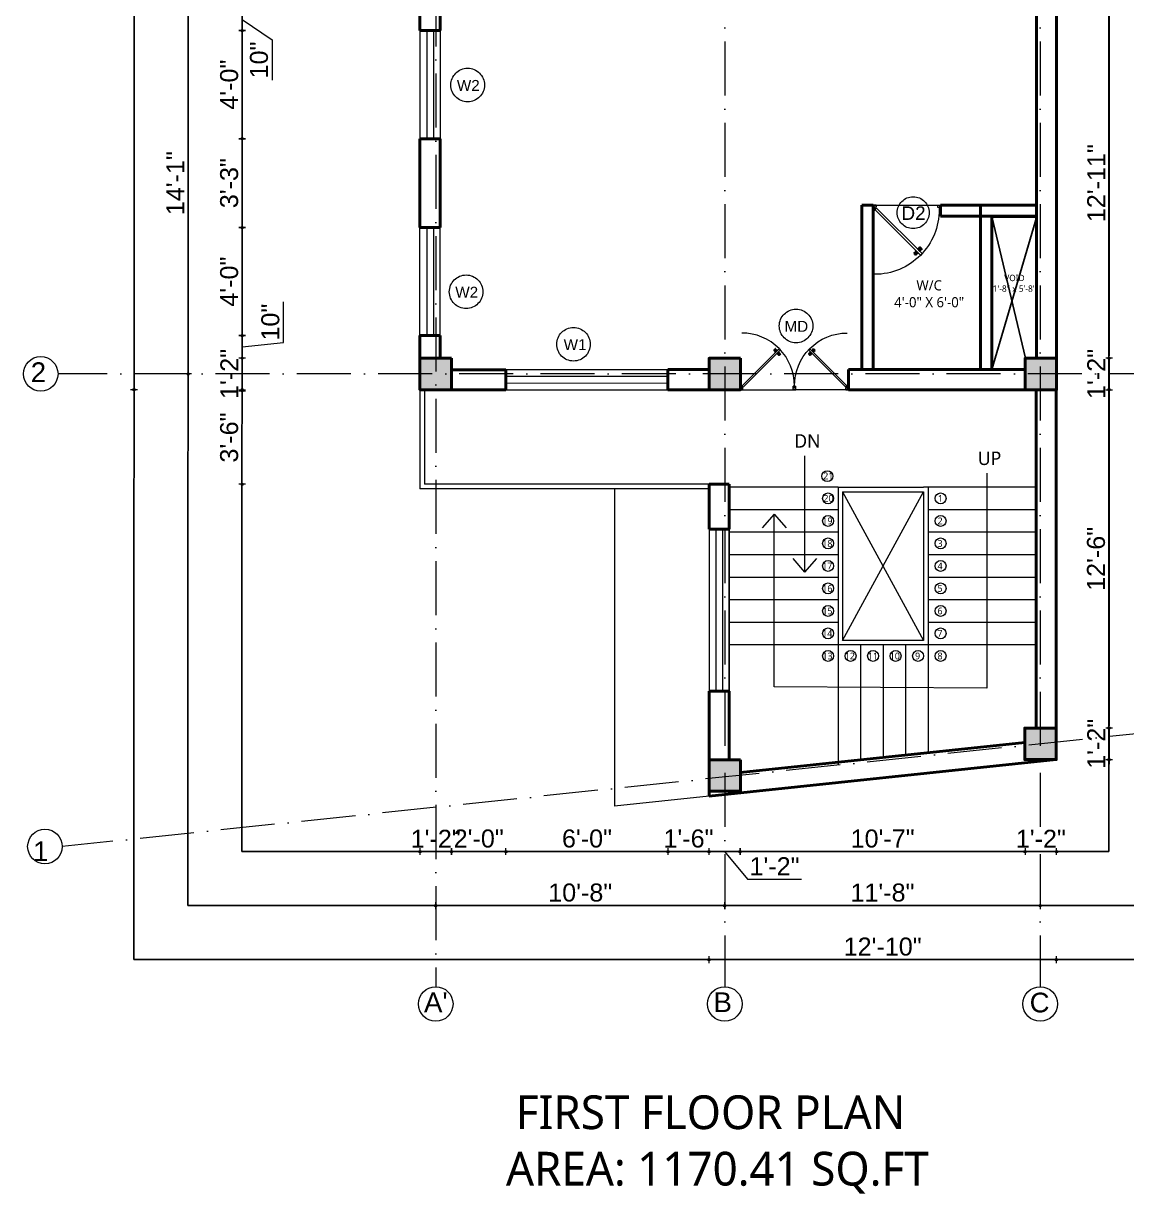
# Model space of a CAD drawing. Header units: inches. Extents: x 2670288 to 2672693, y 789942 to 794071.
# Drawn here: x 2670918 to 2671408, y 790931 to 791451 of the extents above; entities that cross this region are included whole.
import ezdxf

# ---------------------------------------------------------------- set-up
doc = ezdxf.new("R2010")
doc.units = ezdxf.units.IN
doc.header["$MEASUREMENT"] = 0
doc.header["$PDMODE"] = 99
doc.linetypes.add('ACAD_ISO04W100', pattern=[30, 24, -3, 0, -3])
doc.linetypes.add('ACAD_ISO10W100', pattern=[18, 12, -3, 0, -3])
for name, color, linetype, lineweight in [('CENTER  LINE RA', 10, 'ACAD_ISO04W100', 18), ('CONC. OUTLINE RA', 150, 'Continuous', 40), ('DOOR-WIN RA', 3, 'Continuous', 20), ('elev 2', 20, 'Continuous', 25), ('Hatch', 254, 'Continuous', 9), ('PUERTAS', 7, 'Continuous', 13), ('stair EA', 132, 'Continuous', 5), ('Text', 7, 'Continuous', 20), ('TEXT RA', 254, 'Continuous', 20), ('TEXTURE EA', 8, 'ACAD_ISO10W100', 9), ('wall EA', 24, 'Continuous', 40), ('Win EA', 114, 'Continuous', 5)]:
    doc.layers.add(name, color=color, linetype=linetype, lineweight=lineweight)
for name, color, linetype in [('HACTH', 7, 'Continuous'), ('lettring', 7, 'Continuous'), ('text EA', 7, 'Continuous')]:
    doc.layers.add(name, color=color, linetype=linetype)
doc.styles.add('DIM 8', font='arial.ttf', dxfattribs={"height": 8})
doc.styles.add('MtXpl_Trebuchet_MS', font='trebuc.ttf')
doc.styles.add('MtXpl_Trebuchet_MS_1', font='trebucbd.ttf')
doc.styles.get("Standard").update_dxf_attribs({"font": 'arial.ttf'})
doc.dimstyles.new('Copy of DIM 8', dxfattribs={"dimtxt": 8, "dimasz": 1, "dimexe": 6, "dimexo": 18, "dimgap": 1.6875, "dimtad": 1, "dimdec": 0, "dimzin": 3, "dimdsep": 46, "dimlunit": 4, "dimtxsty": 'DIM 8', "dimblk": 'dot 2', "dimcen": 0.09375, "dimse1": 1, "dimse2": 1, "dimclrd": 1, "dimclre": 1, "dimclrt": 256, "dimadec": 0, "dimazin": 0, "dimtfac": 0.75, "dimtdec": 0, "dimtix": 1, "dimtmove": 1, "dimatfit": 3, "dimldrblk": 'DOT', "dimfxl": 1, "dimtolj": 1, "dimtzin": 0, "dimlwd": 9, "dimlwe": 9, "dimarcsym": 0})

# ---------------------------------------------------------------- blocks, each defined once
blk = doc.blocks.new('3ft')
at = {"layer": 'PUERTAS', "color": 6}
for p, q in [((1.01, 2.52), (25.23, 26.74)), ((26.05, 25.92), (1.77, 1.64)), ((26.05, 25.92), (25.23, 26.74)), ((0, 2.4), (0, 0)), ((0.72, 2.4), (0, 2.4)), ((1.6, 0), (0, 0)), ((0.72, 1.52), (0.72, 2.44)), ((0.8, 1.52), (0.72, 1.52)), ((0.8, 1.52), (0.8, 2.41)), ((0.8, 1.2), (0.8, 1.52)), ((1.6, 1.2), (0.8, 1.2)), ((1.57, 1.84), (0.94, 2.47)), ((1.63, 1.89), (0.97, 2.55)), ((1.63, 1.89), (1.57, 1.84)), ((1.77, 1.64), (1.57, 1.84)), ((1.6, 0), (1.6, 1.2)), ((34.4, 0), (34.4, 1.2)), ((34.4, 1.2), (35.2, 1.2)), ((34.4, 0), (36, 0)), ((35.2, 1.2), (35.2, 2.4)), ((35.2, 2.4), (36, 2.4)), ((36, 0), (36, 2.4))]:
    blk.add_line(p, q, dxfattribs=at)
at = {"layer": 'PUERTAS', "color": 8}
for p, q in [((22.57, 24.94), (21.65, 25.68)), ((22.63, 24.99), (21.69, 25.75)), ((22.74, 25.1), (21.84, 25.9)), ((22.13, 26.28), (21.98, 26.13)), ((22.88, 25.24), (22.01, 26.06)), ((22.13, 26.28), (22.27, 26.42)), ((22.29, 26.41), (22.27, 26.42)), ((23.16, 25.52), (22.34, 26.39)), ((23.3, 25.66), (22.5, 26.56)), ((23.41, 25.77), (22.65, 26.71)), ((23.46, 25.83), (22.72, 26.75)), ((22.95, 24.96), (22.84, 25.07)), ((22.98, 24.99), (22.86, 25.1)), ((23.03, 25.04), (22.91, 25.15)), ((23.11, 25.12), (22.99, 25.23)), ((23.13, 24.76), (23.18, 24.99)), ((23.28, 25.3), (23.17, 25.41)), ((23.36, 25.37), (23.25, 25.49)), ((23.31, 24.94), (23.28, 25.08)), ((23.41, 25.43), (23.3, 25.54)), ((23.46, 25.09), (23.32, 25.13)), ((23.44, 25.45), (23.33, 25.56)), ((23.64, 25.27), (23.41, 25.22)), ((23.87, 25.49), (23.49, 25.3)), ((24.08, 25.71), (23.57, 25.38)), ((22.69, 24.32), (23.02, 24.83)), ((22.91, 24.53), (23.1, 24.91)), ((23.63, 23.38), (24.14, 23.72)), ((23.84, 23.6), (24.22, 23.79)), ((24.07, 23.82), (24.3, 23.88)), ((24.25, 24), (24.39, 23.97)), ((24.25, 23.26), (24.99, 22.34)), ((24.27, 23.64), (24.38, 23.53)), ((24.3, 23.67), (24.41, 23.56)), ((24.3, 23.32), (25.06, 22.38)), ((24.35, 23.72), (24.46, 23.61)), ((24.4, 24.15), (24.43, 24.01)), ((24.41, 23.43), (25.2, 22.53)), ((24.43, 23.8), (24.54, 23.69)), ((24.58, 24.33), (24.52, 24.1)), ((24.55, 23.57), (25.37, 22.7)), ((24.6, 23.97), (24.72, 23.86)), ((24.8, 24.56), (24.61, 24.18)), ((25.02, 24.77), (24.68, 24.26)), ((24.68, 24.05), (24.79, 23.94)), ((24.73, 24.1), (24.85, 23.99)), ((24.76, 24.13), (24.87, 24.02)), ((24.83, 23.85), (25.7, 23.03)), ((24.97, 23.99), (25.87, 23.2)), ((25.08, 24.1), (26.02, 23.34)), ((25.14, 24.15), (26.06, 23.41)), ((25.58, 22.82), (25.43, 22.67)), ((25.58, 22.82), (25.73, 22.97)), ((25.72, 22.98), (25.73, 22.97)), ((0, 0), (36, 0))]:
    blk.add_line(p, q, dxfattribs=at)
at = {"layer": 'PUERTAS', "color": 1}
for p, q in [((21.67, 25.73), (22.17, 26.23)), ((22.49, 24.95), (21.67, 25.61)), ((21.7, 25.82), (22.14, 26.26)), ((21.73, 25.79), (21.7, 25.82)), ((22.58, 26.7), (22.14, 26.26)), ((22.67, 26.73), (22.17, 26.23)), ((22.61, 26.67), (22.58, 26.7)), ((22.6, 24.96), (23.02, 25.38)), ((22.7, 25.07), (22.71, 25.06)), ((23.45, 25.91), (22.79, 26.73)), ((22.82, 25.06), (23.08, 25.32)), ((22.94, 24.95), (22.83, 25.07)), ((22.93, 24.94), (23.19, 25.21)), ((23.44, 25.81), (23.02, 25.38)), ((23.34, 25.58), (23.08, 25.32)), ((23.46, 25.47), (23.19, 25.21)), ((23.33, 25.7), (23.34, 25.69)), ((23.45, 25.46), (23.33, 25.57)), ((23.57, 25.47), (23.57, 25.47)), ((24.15, 25.79), (23.68, 25.48)), ((23.68, 25.48), (23.68, 25.48)), ((24.27, 25.78), (24.26, 25.79)), ((25.09, 24.96), (25.1, 24.95)), ((22.61, 24.25), (22.92, 24.72)), ((22.62, 24.13), (22.61, 24.14)), ((22.92, 24.72), (22.92, 24.72)), ((22.93, 24.84), (22.93, 24.83)), ((23.44, 23.31), (23.45, 23.3)), ((23.56, 23.3), (24.03, 23.61)), ((24.03, 23.61), (24.03, 23.62)), ((24.14, 23.62), (24.14, 23.62)), ((24.25, 23.62), (24.51, 23.89)), ((24.26, 23.29), (24.69, 23.71)), ((24.26, 23.63), (24.37, 23.52)), ((24.26, 23.18), (24.92, 22.37)), ((24.37, 23.52), (24.63, 23.77)), ((24.37, 23.4), (24.37, 23.4)), ((24.78, 24.15), (24.51, 23.89)), ((24.89, 24.03), (24.63, 23.77)), ((25.11, 24.14), (24.69, 23.71)), ((24.77, 24.14), (24.88, 24.03)), ((24.79, 24.38), (24.78, 24.37)), ((24.78, 24.26), (24.78, 24.26)), ((25.1, 24.84), (24.79, 24.38)), ((25, 24.03), (25, 24.03)), ((25.04, 22.36), (25.54, 22.86)), ((25.1, 22.42), (25.13, 22.39)), ((25.13, 22.39), (25.57, 22.83)), ((25.22, 24.14), (26.03, 23.48)), ((26.04, 23.37), (25.54, 22.86)), ((26.01, 23.27), (25.57, 22.83)), ((25.98, 23.3), (26.01, 23.27))]:
    blk.add_line(p, q, dxfattribs=at)
at = {"layer": 'PUERTAS', "color": 2}
for p, q in [((21.99, 26.11), (21.98, 26.13)), ((25.42, 22.68), (25.43, 22.67))]:
    blk.add_line(p, q, dxfattribs=at)
at = {"layer": 'PUERTAS', "color": 6}
for radius in [0.155, 0.0752]:
    blk.add_circle((0.82, 2.56), radius, dxfattribs=at)
blk.add_arc((0.82, 2.56), 34.38, 359.72845, 90.03333, dxfattribs=at)
at = {"layer": 'PUERTAS', "color": 1}
for centre, start, end in [((22.54, 25.01), 231.07637, 315), ((22.73, 26.68), 38.92363, 135), ((22.77, 25.12), 225, 315), ((23.28, 25.63), 315, 45), ((23.39, 25.86), 315, 38.92363), ((23.51, 25.41), 50.25725, 135), ((23.62, 25.53), 230.25725, 315), ((24.2, 25.73), 45, 135), ((22.67, 24.2), 135, 225), ((22.99, 24.89), 135, 219.74275), ((22.87, 24.78), 315, 39.74275), ((23.51, 23.36), 225, 315), ((24.09, 23.56), 50.25725, 135), ((24.2, 23.68), 230.25725, 315), ((24.32, 23.23), 135, 218.92363), ((24.42, 23.46), 135, 225), ((24.84, 24.31), 135, 219.74275), ((24.72, 24.21), 315, 39.74275), ((24.94, 23.98), 45, 135), ((24.98, 22.42), 218.92363, 315), ((25.04, 24.89), 315, 45), ((25.17, 24.08), 51.07637, 135), ((25.98, 23.42), 315, 51.07637)]:
    blk.add_arc(centre, 0.08, start, end, dxfattribs=at)
blk = doc.blocks.new('*U327')
at = {"color": 3, "xscale": -1}
blk.add_blockref('3ft', (42, 0), dxfattribs=at)
blk = doc.blocks.new('dot1')
at = {"layer": 'Hatch'}
h = blk.add_hatch(color=256, dxfattribs=at)
edge = h.paths.add_edge_path()
edge.add_arc((0, 0), 1, 0, 360)
for p, q in [((3, 0), (-3, 0)), ((0, 3), (0, -3))]:
    blk.add_line(p, q, dxfattribs=at)
blk.add_circle((0, 0), 1, dxfattribs=at)
blk = doc.blocks.new('dot 2')
at = {"layer": 'Hatch', "xscale": 0.5, "yscale": 0.5, "zscale": 0.5}
blk.add_blockref('dot1', (0, 0), dxfattribs=at)
blk = doc.blocks.new('*D1750')
at = {"layer": 'Defpoints', "color": 0, "transparency": 16777216}
for p in [(2671093.96, 791458.05), (2671014.95, 791448.05), (2671093.96, 791448.05)]:
    blk.add_point(p, dxfattribs=at)
at = {"layer": 'lettring', "color": 1, "lineweight": 9, "transparency": 16777216}
for p, q in [((2671014.95, 791457.05), (2671014.95, 791449.05)), ((2671014.95, 791453.05), (2671028.21, 791444.03)), ((2671028.21, 791444.03), (2671028.21, 791425.99))]:
    blk.add_line(p, q, dxfattribs=at)
for p, rotation in [((2671014.95, 791458.05), 90), ((2671014.95, 791448.05), 270)]:
    blk.add_blockref('dot 2', p, dxfattribs=dict(at, rotation=rotation))
at = {"layer": 'lettring', "transparency": 16777216, "insert": (2671022.44, 791435.01), "char_height": 8, "attachment_point": 5, "rotation": 90, "style": 'DIM 8'}
blk.add_mtext('\\A1;10"', dxfattribs=at)
blk = doc.blocks.new('_Dot')
at = {"color": 0, "linetype": 'ByBlock', "lineweight": -2}
blk.add_line((-0.5, 0), (-1, 0), dxfattribs=at)
at = {"color": 0, "linetype": 'ByBlock', "const_width": 0.5}
blk.add_lwpolyline([(-0.25, 0, 1), (0.25, 0, 1)], format="xyb", close=True, dxfattribs=at)
blk = doc.blocks.new('*D1751')
at = {"layer": 'Defpoints', "color": 0, "transparency": 16777216}
for p in [(2671093.96, 791448.05), (2671014.95, 791400.05), (2671093.96, 791400.05)]:
    blk.add_point(p, dxfattribs=at)
at = {"layer": 'lettring', "color": 1, "lineweight": 9, "transparency": 16777216}
blk.add_line((2671014.95, 791447.05), (2671014.95, 791401.05), dxfattribs=at)
for p, rotation in [((2671014.95, 791448.05), 90), ((2671014.95, 791400.05), 270)]:
    blk.add_blockref('dot 2', p, dxfattribs=dict(at, rotation=rotation))
at = {"layer": 'lettring', "transparency": 16777216, "insert": (2671009.18, 791424.05), "char_height": 8, "attachment_point": 5, "rotation": 90, "style": 'DIM 8'}
blk.add_mtext('\\A1;4\'-0"', dxfattribs=at)
blk = doc.blocks.new('*D1752')
at = {"layer": 'Defpoints', "color": 0, "transparency": 16777216}
for p in [(2671093.96, 791400.05), (2671014.95, 791360.55), (2671093.96, 791360.55)]:
    blk.add_point(p, dxfattribs=at)
at = {"layer": 'lettring', "color": 1, "lineweight": 9, "transparency": 16777216}
blk.add_line((2671014.95, 791399.05), (2671014.95, 791361.55), dxfattribs=at)
for p, rotation in [((2671014.95, 791400.05), 90), ((2671014.95, 791360.55), 270)]:
    blk.add_blockref('dot 2', p, dxfattribs=dict(at, rotation=rotation))
at = {"layer": 'lettring', "transparency": 16777216, "insert": (2671009.18, 791380.3), "char_height": 8, "attachment_point": 5, "rotation": 90, "style": 'DIM 8'}
blk.add_mtext('\\A1;3\'-3"', dxfattribs=at)
blk = doc.blocks.new('*D1753')
at = {"layer": 'Defpoints', "color": 0, "transparency": 16777216}
for p in [(2671093.96, 791360.55), (2671014.95, 791312.55), (2671093.96, 791312.55)]:
    blk.add_point(p, dxfattribs=at)
at = {"layer": 'lettring', "color": 1, "lineweight": 9, "transparency": 16777216}
blk.add_line((2671014.95, 791359.55), (2671014.95, 791313.55), dxfattribs=at)
for p, rotation in [((2671014.95, 791360.55), 90), ((2671014.95, 791312.55), 270)]:
    blk.add_blockref('dot 2', p, dxfattribs=dict(at, rotation=rotation))
at = {"layer": 'lettring', "transparency": 16777216, "insert": (2671009.18, 791336.55), "char_height": 8, "attachment_point": 5, "rotation": 90, "style": 'DIM 8'}
blk.add_mtext('\\A1;4\'-0"', dxfattribs=at)
blk = doc.blocks.new('*D1754')
at = {"layer": 'Defpoints', "color": 0, "transparency": 16777216}
for p in [(2671093.96, 791312.55), (2671014.95, 791302.55), (2671093.96, 791302.55)]:
    blk.add_point(p, dxfattribs=at)
at = {"layer": 'lettring', "color": 1, "lineweight": 9, "transparency": 16777216}
for p, q in [((2671033.28, 791309.55), (2671033.28, 791327.58)), ((2671014.95, 791311.55), (2671014.95, 791303.55)), ((2671014.95, 791307.55), (2671033.28, 791309.55))]:
    blk.add_line(p, q, dxfattribs=at)
for p, rotation in [((2671014.95, 791312.55), 90), ((2671014.95, 791302.55), 270)]:
    blk.add_blockref('dot 2', p, dxfattribs=dict(at, rotation=rotation))
at = {"layer": 'lettring', "transparency": 16777216, "insert": (2671027.5, 791318.56), "char_height": 8, "attachment_point": 5, "rotation": 90, "style": 'DIM 8'}
blk.add_mtext('\\A1;10"', dxfattribs=at)
blk = doc.blocks.new('*D1755')
at = {"layer": 'Defpoints', "color": 0, "transparency": 16777216}
for p in [(2671093.96, 791302.55), (2671014.95, 791288.55), (2671093.96, 791288.55)]:
    blk.add_point(p, dxfattribs=at)
at = {"layer": 'lettring', "color": 1, "lineweight": 9, "transparency": 16777216}
for p, q in [((2671014.95, 791303.55), (2671014.95, 791304.55)), ((2671014.95, 791302.55), (2671014.95, 791288.55)), ((2671014.95, 791287.55), (2671014.95, 791286.55))]:
    blk.add_line(p, q, dxfattribs=at)
for p, rotation in [((2671014.95, 791302.55), 270), ((2671014.95, 791288.55), 90)]:
    blk.add_blockref('dot 2', p, dxfattribs=dict(at, rotation=rotation))
at = {"layer": 'lettring', "transparency": 16777216, "insert": (2671009.25, 791295.55), "char_height": 8, "attachment_point": 5, "rotation": 90, "style": 'DIM 8'}
blk.add_mtext('\\A1;1\'-2"', dxfattribs=at)
blk = doc.blocks.new('*D1758')
at = {"layer": 'Defpoints', "color": 0, "transparency": 16777216}
for p in [(2671100.96, 791465.04), (2670990.93, 791295.55), (2671100.96, 791295.55)]:
    blk.add_point(p, dxfattribs=at)
at = {"layer": 'lettring', "color": 1, "lineweight": 9, "transparency": 16777216}
blk.add_line((2670990.93, 791464.04), (2670990.93, 791296.55), dxfattribs=at)
for p, rotation in [((2670990.93, 791465.04), 90), ((2670990.93, 791295.55), 270)]:
    blk.add_blockref('dot 2', p, dxfattribs=dict(at, rotation=rotation))
at = {"layer": 'lettring', "transparency": 16777216, "insert": (2670985.23, 791380.29), "char_height": 8, "attachment_point": 5, "rotation": 90, "style": 'DIM 8'}
blk.add_mtext('\\A1;14\'-1"', dxfattribs=at)
blk = doc.blocks.new('*D1759')
at = {"layer": 'Defpoints', "color": 0, "transparency": 16777216}
for p in [(2671014.95, 791288.05), (2671095.96, 791288.05), (2671095.96, 791246.55)]:
    blk.add_point(p, dxfattribs=at)
at = {"layer": 'lettring', "color": 1, "lineweight": 9, "transparency": 16777216}
blk.add_line((2671014.95, 791247.55), (2671014.95, 791287.05), dxfattribs=at)
for p, rotation in [((2671014.95, 791288.05), 90), ((2671014.95, 791246.55), 270)]:
    blk.add_blockref('dot 2', p, dxfattribs=dict(at, rotation=rotation))
at = {"layer": 'lettring', "transparency": 16777216, "insert": (2671009.18, 791267.3), "char_height": 8, "attachment_point": 5, "rotation": 90, "style": 'DIM 8'}
blk.add_mtext('\\A1;3\'-6"', dxfattribs=at)
blk = doc.blocks.new('*D1760')
at = {"layer": 'Defpoints', "color": 0, "transparency": 16777216}
for p in [(2671044.06, 791747), (2670966.88, 791288.55), (2671093.96, 791288.55)]:
    blk.add_point(p, dxfattribs=at)
at = {"layer": 'lettring', "color": 1, "lineweight": 9, "transparency": 16777216}
blk.add_line((2670966.88, 791746), (2670966.88, 791289.55), dxfattribs=at)
for p, rotation in [((2670966.88, 791747), 90), ((2670966.88, 791288.55), 270)]:
    blk.add_blockref('dot 2', p, dxfattribs=dict(at, rotation=rotation))
at = {"layer": 'lettring', "transparency": 16777216, "insert": (2670961.11, 791517.78), "char_height": 8, "attachment_point": 5, "rotation": 90, "style": 'DIM 8'}
blk.add_mtext('\\A1;38\'-2"', dxfattribs=at)
blk = doc.blocks.new('*D1766')
at = {"layer": 'Defpoints', "color": 0, "transparency": 16777216}
for p in [(2671376.91, 791458.04), (2671376.91, 791302.55), (2671400.22, 791302.55)]:
    blk.add_point(p, dxfattribs=at)
at = {"layer": 'lettring', "color": 1, "lineweight": 9, "transparency": 16777216}
blk.add_line((2671400.22, 791457.04), (2671400.22, 791303.55), dxfattribs=at)
for p, rotation in [((2671400.22, 791458.04), 90), ((2671400.22, 791302.55), 270)]:
    blk.add_blockref('dot 2', p, dxfattribs=dict(at, rotation=rotation))
at = {"layer": 'lettring', "transparency": 16777216, "insert": (2671394.51, 791380.29), "char_height": 8, "attachment_point": 5, "rotation": 90, "style": 'DIM 8'}
blk.add_mtext('\\A1;12\'-11"', dxfattribs=at)
blk = doc.blocks.new('*D1767')
at = {"layer": 'Defpoints', "color": 0, "transparency": 16777216}
for p in [(2671376.91, 791302.55), (2671376.91, 791288.55), (2671400.22, 791288.55)]:
    blk.add_point(p, dxfattribs=at)
at = {"layer": 'lettring', "color": 1, "lineweight": 9, "transparency": 16777216}
for p, q in [((2671400.22, 791303.55), (2671400.22, 791304.55)), ((2671400.22, 791302.55), (2671400.22, 791288.55)), ((2671400.22, 791287.55), (2671400.22, 791286.55))]:
    blk.add_line(p, q, dxfattribs=at)
for p, rotation in [((2671400.22, 791302.55), 270), ((2671400.22, 791288.55), 90)]:
    blk.add_blockref('dot 2', p, dxfattribs=dict(at, rotation=rotation))
at = {"layer": 'lettring', "transparency": 16777216, "insert": (2671394.51, 791295.55), "char_height": 8, "attachment_point": 5, "rotation": 90, "style": 'DIM 8'}
blk.add_mtext('\\A1;1\'-2"', dxfattribs=at)
blk = doc.blocks.new('*D1768')
at = {"layer": 'Defpoints', "color": 0, "transparency": 16777216}
for p in [(2671376.91, 791288.55), (2671376.78, 791138.23), (2671400.22, 791138.23)]:
    blk.add_point(p, dxfattribs=at)
at = {"layer": 'lettring', "color": 1, "lineweight": 9, "transparency": 16777216}
blk.add_line((2671400.22, 791287.55), (2671400.22, 791139.23), dxfattribs=at)
for p, rotation in [((2671400.22, 791288.55), 90), ((2671400.22, 791138.23), 270)]:
    blk.add_blockref('dot 2', p, dxfattribs=dict(at, rotation=rotation))
at = {"layer": 'lettring', "transparency": 16777216, "insert": (2671394.45, 791213.39), "char_height": 8, "attachment_point": 5, "rotation": 90, "style": 'DIM 8'}
blk.add_mtext('\\A1;12\'-6"', dxfattribs=at)
blk = doc.blocks.new('*D1769')
at = {"layer": 'Defpoints', "color": 0, "transparency": 16777216}
for p in [(2671376.78, 791138.23), (2671376.78, 791124.23), (2671400.22, 791124.23)]:
    blk.add_point(p, dxfattribs=at)
at = {"layer": 'lettring', "color": 1, "lineweight": 9, "transparency": 16777216}
for p, q in [((2671400.22, 791139.23), (2671400.22, 791140.23)), ((2671400.22, 791138.23), (2671400.22, 791124.23)), ((2671400.22, 791123.23), (2671400.22, 791122.23))]:
    blk.add_line(p, q, dxfattribs=at)
for p, rotation in [((2671400.22, 791138.23), 270), ((2671400.22, 791124.23), 90)]:
    blk.add_blockref('dot 2', p, dxfattribs=dict(at, rotation=rotation))
at = {"layer": 'lettring', "transparency": 16777216, "insert": (2671394.51, 791131.23), "char_height": 8, "attachment_point": 5, "rotation": 90, "style": 'DIM 8'}
blk.add_mtext('\\A1;1\'-2"', dxfattribs=at)
blk = doc.blocks.new('*D1772')
at = {"layer": 'Defpoints', "color": 0, "transparency": 16777216}
for p in [(2671369.61, 791465.04), (2671369.61, 791295.55), (2671424.2, 791295.55)]:
    blk.add_point(p, dxfattribs=at)
at = {"layer": 'lettring', "color": 1, "lineweight": 9, "transparency": 16777216}
blk.add_line((2671424.2, 791464.04), (2671424.2, 791296.55), dxfattribs=at)
for p, rotation in [((2671424.2, 791465.04), 90), ((2671424.2, 791295.55), 270)]:
    blk.add_blockref('dot 2', p, dxfattribs=dict(at, rotation=rotation))
at = {"layer": 'lettring', "transparency": 16777216, "insert": (2671418.49, 791380.29), "char_height": 8, "attachment_point": 5, "rotation": 90, "style": 'DIM 8'}
blk.add_mtext('\\A1;14\'-1"', dxfattribs=at)
blk = doc.blocks.new('*D1773')
at = {"layer": 'Defpoints', "color": 0, "transparency": 16777216}
for p in [(2671369.61, 791295.55), (2671369.78, 791131.23), (2671424.2, 791131.23)]:
    blk.add_point(p, dxfattribs=at)
at = {"layer": 'lettring', "color": 1, "lineweight": 9, "transparency": 16777216}
blk.add_line((2671424.2, 791294.55), (2671424.2, 791132.23), dxfattribs=at)
for p, rotation in [((2671424.2, 791295.55), 90), ((2671424.2, 791131.23), 270)]:
    blk.add_blockref('dot 2', p, dxfattribs=dict(at, rotation=rotation))
at = {"layer": 'lettring', "transparency": 16777216, "insert": (2671418.42, 791213.39), "char_height": 8, "attachment_point": 5, "rotation": 90, "style": 'DIM 8'}
blk.add_mtext('\\A1;13\'-8"', dxfattribs=at)
blk = doc.blocks.new('*D1776')
at = {"layer": 'Defpoints', "color": 0, "transparency": 16777216}
for p in [(2671093.96, 791288.55), (2671107.96, 791288.55), (2671107.96, 791083.34)]:
    blk.add_point(p, dxfattribs=at)
at = {"layer": 'lettring', "color": 1, "lineweight": 9, "transparency": 16777216}
for p, q in [((2671092.96, 791083.34), (2671091.96, 791083.34)), ((2671093.96, 791083.34), (2671107.96, 791083.34)), ((2671108.96, 791083.34), (2671109.96, 791083.34))]:
    blk.add_line(p, q, dxfattribs=at)
blk.add_blockref('dot 2', (2671093.96, 791083.34), dxfattribs=at)
at = {"layer": 'lettring', "color": 1, "lineweight": 9, "transparency": 16777216, "rotation": 180}
blk.add_blockref('dot 2', (2671107.96, 791083.34), dxfattribs=at)
at = {"layer": 'lettring', "transparency": 16777216, "insert": (2671100.96, 791089.04), "char_height": 8, "attachment_point": 5, "style": 'DIM 8'}
blk.add_mtext('\\A1;1\'-2"', dxfattribs=at)
blk = doc.blocks.new('*D1777')
at = {"layer": 'Defpoints', "color": 0, "transparency": 16777216}
for p in [(2671107.96, 791288.55), (2671132.19, 791288.49), (2671132.19, 791083.34)]:
    blk.add_point(p, dxfattribs=at)
at = {"layer": 'lettring', "color": 1, "lineweight": 9, "transparency": 16777216}
for p, q in [((2671106.96, 791083.34), (2671105.96, 791083.34)), ((2671107.96, 791083.34), (2671132.19, 791083.34)), ((2671133.19, 791083.34), (2671134.19, 791083.34))]:
    blk.add_line(p, q, dxfattribs=at)
blk.add_blockref('dot 2', (2671107.96, 791083.34), dxfattribs=at)
at = {"layer": 'lettring', "color": 1, "lineweight": 9, "transparency": 16777216, "rotation": 180}
blk.add_blockref('dot 2', (2671132.19, 791083.34), dxfattribs=at)
at = {"layer": 'lettring', "transparency": 16777216, "insert": (2671120.08, 791089.11), "char_height": 8, "attachment_point": 5, "style": 'DIM 8'}
blk.add_mtext('\\A1;2\'-0"', dxfattribs=at)
blk = doc.blocks.new('*D1778')
at = {"layer": 'Defpoints', "color": 0, "transparency": 16777216}
for p in [(2671132.19, 791288.49), (2671204.19, 791288.49), (2671204.19, 791083.34)]:
    blk.add_point(p, dxfattribs=at)
at = {"layer": 'lettring', "color": 1, "lineweight": 9, "transparency": 16777216}
blk.add_line((2671133.19, 791083.34), (2671203.19, 791083.34), dxfattribs=at)
at = {"layer": 'lettring', "color": 1, "lineweight": 9, "transparency": 16777216, "rotation": 180}
blk.add_blockref('dot 2', (2671132.19, 791083.34), dxfattribs=at)
at = {"layer": 'lettring', "color": 1, "lineweight": 9, "transparency": 16777216}
blk.add_blockref('dot 2', (2671204.19, 791083.34), dxfattribs=at)
at = {"layer": 'lettring', "transparency": 16777216, "insert": (2671168.19, 791089.11), "char_height": 8, "attachment_point": 5, "style": 'DIM 8'}
blk.add_mtext('\\A1;6\'-0"', dxfattribs=at)
blk = doc.blocks.new('*D1779')
at = {"layer": 'Defpoints', "color": 0, "transparency": 16777216}
for p in [(2671204.19, 791288.49), (2671222.42, 791288.55), (2671222.42, 791083.34)]:
    blk.add_point(p, dxfattribs=at)
at = {"layer": 'lettring', "color": 1, "lineweight": 9, "transparency": 16777216}
for p, q in [((2671203.19, 791083.34), (2671202.19, 791083.34)), ((2671204.19, 791083.34), (2671222.42, 791083.34)), ((2671223.42, 791083.34), (2671224.42, 791083.34))]:
    blk.add_line(p, q, dxfattribs=at)
blk.add_blockref('dot 2', (2671204.19, 791083.34), dxfattribs=at)
at = {"layer": 'lettring', "color": 1, "lineweight": 9, "transparency": 16777216, "rotation": 180}
blk.add_blockref('dot 2', (2671222.42, 791083.34), dxfattribs=at)
at = {"layer": 'lettring', "transparency": 16777216, "insert": (2671213.3, 791089.11), "char_height": 8, "attachment_point": 5, "style": 'DIM 8'}
blk.add_mtext('\\A1;1\'-6"', dxfattribs=at)
blk = doc.blocks.new('*D1780')
at = {"layer": 'Defpoints', "color": 0, "transparency": 16777216}
for p in [(2671222.42, 791288.55), (2671236.24, 791288.55), (2671236.24, 791083.34)]:
    blk.add_point(p, dxfattribs=at)
at = {"layer": 'lettring', "color": 1, "lineweight": 9, "transparency": 16777216}
for p, q in [((2671223.42, 791083.34), (2671235.24, 791083.34)), ((2671229.33, 791083.34), (2671239.6, 791071.15)), ((2671239.6, 791071.15), (2671263.49, 791071.15))]:
    blk.add_line(p, q, dxfattribs=at)
at = {"layer": 'lettring', "color": 1, "lineweight": 9, "transparency": 16777216, "rotation": 180}
blk.add_blockref('dot 2', (2671222.42, 791083.34), dxfattribs=at)
at = {"layer": 'lettring', "color": 1, "lineweight": 9, "transparency": 16777216}
blk.add_blockref('dot 2', (2671236.24, 791083.34), dxfattribs=at)
at = {"layer": 'lettring', "transparency": 16777216, "insert": (2671251.55, 791076.85), "char_height": 8, "attachment_point": 5, "style": 'DIM 8'}
blk.add_mtext('\\A1;1\'-2"', dxfattribs=at)
blk = doc.blocks.new('*D1781')
at = {"layer": 'Defpoints', "color": 0, "transparency": 16777216}
for p in [(2671236.24, 791288.55), (2671362.91, 791288.55), (2671362.91, 791083.34)]:
    blk.add_point(p, dxfattribs=at)
at = {"layer": 'lettring', "color": 1, "lineweight": 9, "transparency": 16777216}
blk.add_line((2671237.24, 791083.34), (2671361.91, 791083.34), dxfattribs=at)
at = {"layer": 'lettring', "color": 1, "lineweight": 9, "transparency": 16777216, "rotation": 180}
blk.add_blockref('dot 2', (2671236.24, 791083.34), dxfattribs=at)
at = {"layer": 'lettring', "color": 1, "lineweight": 9, "transparency": 16777216}
blk.add_blockref('dot 2', (2671362.91, 791083.34), dxfattribs=at)
at = {"layer": 'lettring', "transparency": 16777216, "insert": (2671299.58, 791089.11), "char_height": 8, "attachment_point": 5, "style": 'DIM 8'}
blk.add_mtext('\\A1;10\'-7"', dxfattribs=at)
blk = doc.blocks.new('*D1782')
at = {"layer": 'Defpoints', "color": 0, "transparency": 16777216}
for p in [(2671362.91, 791288.55), (2671376.91, 791288.55), (2671376.91, 791083.34)]:
    blk.add_point(p, dxfattribs=at)
at = {"layer": 'lettring', "color": 1, "lineweight": 9, "transparency": 16777216}
for p, q in [((2671361.91, 791083.34), (2671360.91, 791083.34)), ((2671362.91, 791083.34), (2671376.91, 791083.34)), ((2671377.91, 791083.34), (2671378.91, 791083.34))]:
    blk.add_line(p, q, dxfattribs=at)
blk.add_blockref('dot 2', (2671362.91, 791083.34), dxfattribs=at)
at = {"layer": 'lettring', "color": 1, "lineweight": 9, "transparency": 16777216, "rotation": 180}
blk.add_blockref('dot 2', (2671376.91, 791083.34), dxfattribs=at)
at = {"layer": 'lettring', "transparency": 16777216, "insert": (2671369.91, 791089.04), "char_height": 8, "attachment_point": 5, "style": 'DIM 8'}
blk.add_mtext('\\A1;1\'-2"', dxfattribs=at)
blk = doc.blocks.new('*D1783')
at = {"layer": 'Defpoints', "color": 0, "transparency": 16777216}
for p in [(2671100.96, 791295.55), (2671229.42, 791295.55), (2671229.42, 791059.34)]:
    blk.add_point(p, dxfattribs=at)
at = {"layer": 'lettring', "color": 1, "lineweight": 9, "transparency": 16777216}
blk.add_line((2671101.96, 791059.34), (2671228.42, 791059.34), dxfattribs=at)
at = {"layer": 'lettring', "color": 1, "lineweight": 9, "transparency": 16777216, "rotation": 180}
blk.add_blockref('dot 2', (2671100.96, 791059.34), dxfattribs=at)
at = {"layer": 'lettring', "color": 1, "lineweight": 9, "transparency": 16777216}
blk.add_blockref('dot 2', (2671229.42, 791059.34), dxfattribs=at)
at = {"layer": 'lettring', "transparency": 16777216, "insert": (2671165.19, 791065.11), "char_height": 8, "attachment_point": 5, "style": 'DIM 8'}
blk.add_mtext('\\A1;10\'-8"', dxfattribs=at)
blk = doc.blocks.new('*D1784')
at = {"layer": 'Defpoints', "color": 0, "transparency": 16777216}
for p in [(2671229.42, 791295.55), (2671369.61, 791059.34), (2671369.61, 791059.34)]:
    blk.add_point(p, dxfattribs=at)
at = {"layer": 'lettring', "color": 1, "lineweight": 9, "transparency": 16777216}
blk.add_line((2671230.42, 791059.34), (2671368.61, 791059.34), dxfattribs=at)
at = {"layer": 'lettring', "color": 1, "lineweight": 9, "transparency": 16777216, "rotation": 180}
blk.add_blockref('dot 2', (2671229.42, 791059.34), dxfattribs=at)
at = {"layer": 'lettring', "color": 1, "lineweight": 9, "transparency": 16777216}
blk.add_blockref('dot 2', (2671369.61, 791059.34), dxfattribs=at)
at = {"layer": 'lettring', "transparency": 16777216, "insert": (2671299.51, 791065.11), "char_height": 8, "attachment_point": 5, "style": 'DIM 8'}
blk.add_mtext('\\A1;11\'-8"', dxfattribs=at)
blk = doc.blocks.new('*D1786')
at = {"layer": 'Defpoints', "color": 0, "transparency": 16777216}
for p in [(2671376.78, 791124.21), (2671222.42, 791108.03), (2671376.78, 791035.34)]:
    blk.add_point(p, dxfattribs=at)
at = {"layer": 'lettring', "color": 1, "lineweight": 9, "transparency": 16777216}
blk.add_line((2671223.42, 791035.34), (2671375.78, 791035.34), dxfattribs=at)
at = {"layer": 'lettring', "color": 1, "lineweight": 9, "transparency": 16777216, "rotation": 180}
blk.add_blockref('dot 2', (2671222.42, 791035.34), dxfattribs=at)
at = {"layer": 'lettring', "color": 1, "lineweight": 9, "transparency": 16777216}
blk.add_blockref('dot 2', (2671376.78, 791035.34), dxfattribs=at)
at = {"layer": 'lettring', "transparency": 16777216, "insert": (2671299.6, 791041.11), "char_height": 8, "attachment_point": 5, "style": 'DIM 8'}
blk.add_mtext('\\A1;12\'-10"', dxfattribs=at)

msp = doc.modelspace()

# ---------------------------------------------------------------- hatches: boundary and pattern name
at = {"layer": 'HACTH', "lineweight": 30, "transparency": 33554541}
h = msp.add_hatch(color=256, dxfattribs=at)
h.dxf.hatch_style = 1
h.paths.add_polyline_path([(2671107.96, 791288.55), (2671107.96, 791302.55), (2671093.96, 791302.55), (2671093.96, 791288.55)])
h = msp.add_hatch(color=256, dxfattribs=at)
h.dxf.hatch_style = 1
h.paths.add_polyline_path([(2671236.42, 791288.55), (2671236.42, 791302.55), (2671222.42, 791302.55), (2671222.42, 791288.55)])
h = msp.add_hatch(color=256, dxfattribs=at)
h.dxf.hatch_style = 1
h.paths.add_polyline_path([(2671376.91, 791288.55), (2671376.91, 791302.55), (2671362.91, 791302.55), (2671362.91, 791288.55)])
h = msp.add_hatch(color=256, dxfattribs=at)
h.dxf.hatch_style = 1
h.paths.add_polyline_path([(2671376.78, 791124.23), (2671376.78, 791138.23), (2671362.78, 791138.23), (2671362.78, 791124.23)])
h = msp.add_hatch(color=256, dxfattribs=at)
h.dxf.hatch_style = 1
h.paths.add_polyline_path([(2671236.42, 791110.13), (2671236.42, 791124.13), (2671222.42, 791124.13), (2671222.42, 791110.13)])

# ---------------------------------------------------------------- linework, layer by layer
at = {"layer": 'CENTER  LINE RA', "linetype": 'ACAD_ISO10W100', "ltscale": 2}
for p, q in [((2671229.41, 791912.49), (2671229.41, 791023.34)), ((2671369.61, 791912.49), (2671369.61, 791023.34)), ((2671100.96, 791465.05), (2671100.96, 791023.34)), ((2671460.33, 791295.55), (2670933.09, 791295.55)), ((2671460.17, 791140.72), (2670934.98, 791085.59))]:
    msp.add_line(p, q, dxfattribs=at)
at = {"layer": 'CONC. OUTLINE RA'}
for points in [[(2671107.96, 791302.55), (2671107.96, 791288.55), (2671093.96, 791288.55), (2671093.96, 791302.55)], [(2671236.42, 791302.55), (2671236.42, 791288.55), (2671222.42, 791288.55), (2671222.42, 791302.55)], [(2671376.91, 791302.55), (2671376.91, 791288.55), (2671362.91, 791288.55), (2671362.91, 791302.55)], [(2671376.78, 791138.23), (2671376.78, 791124.23), (2671362.78, 791124.23), (2671362.78, 791138.23)], [(2671236.42, 791124.13), (2671236.42, 791110.13), (2671222.42, 791110.13), (2671222.42, 791124.13)]]:
    msp.add_lwpolyline(points, close=True, dxfattribs=at)
at = {"layer": 'Defpoints'}
for p, q in [((2670966.84, 791035.34), (2670966.97, 791897.04)), ((2670990.85, 791059.34), (2670990.97, 791873.04)), ((2671014.85, 791083.34), (2671014.97, 791849.04)), ((2671400.24, 791849.04), (2671400.12, 791083.34)), ((2671400.12, 791083.34), (2671014.85, 791083.34)), ((2671424.12, 791059.34), (2670990.85, 791059.34)), ((2671448.11, 791035.34), (2670966.84, 791035.34))]:
    msp.add_line(p, q, dxfattribs=at)
at = {"layer": 'DOOR-WIN RA'}
for p, q in [((2671093.96, 791448.05), (2671093.96, 791400.05)), ((2671096.96, 791448.05), (2671096.96, 791400.05)), ((2671099.96, 791448.05), (2671099.96, 791400.05)), ((2671102.96, 791448.05), (2671102.96, 791400.05)), ((2671093.96, 791312.55), (2671093.96, 791360.55)), ((2671096.96, 791360.55), (2671096.96, 791312.55)), ((2671099.96, 791360.55), (2671099.96, 791312.55)), ((2671102.96, 791312.55), (2671102.96, 791360.55)), ((2671132.19, 791297.49), (2671204.19, 791297.49)), ((2671132.19, 791294.49), (2671204.19, 791294.53)), ((2671132.19, 791291.49), (2671204.19, 791291.53)), ((2671132.19, 791288.49), (2671204.19, 791288.49)), ((2671180.42, 791244.35), (2671180.42, 791103.47)), ((2671222.42, 791226.55), (2671222.42, 791154.55)), ((2671225.42, 791226.55), (2671225.42, 791154.55)), ((2671228.42, 791226.55), (2671228.42, 791154.55)), ((2671231.42, 791226.55), (2671231.42, 791154.55)), ((2671222.42, 791108.03), (2671180.42, 791103.47))]:
    msp.add_line(p, q, dxfattribs=at)
at = {"layer": 'elev 2'}
for p, q in [((2671348.05, 791365.55), (2671363.05, 791302.55)), ((2671348.05, 791297.55), (2671368.05, 791365.55)), ((2671228.42, 791288.55), (2671228.42, 791288.55)), ((2671237.42, 791288.55), (2671237.42, 791288.55))]:
    msp.add_line(p, q, dxfattribs=at)
at = {"layer": 'stair EA'}
for p, q in [((2671093.96, 791288.55), (2671093.96, 791244.55)), ((2671095.96, 791288.55), (2671095.96, 791246.55)), ((2671265.05, 791207.5), (2671265.05, 791259.15)), ((2671345.93, 791251.46), (2671345.93, 791155.95)), ((2671222.42, 791244.55), (2671093.96, 791244.55)), ((2671222.42, 791246.55), (2671095.96, 791246.55)), ((2671279.78, 791245.18), (2671231.42, 791245.18)), ((2671279.78, 791245.18), (2671279.78, 791122.04)), ((2671279.78, 791245.18), (2671281.78, 791245.18)), ((2671281.78, 791245.18), (2671317.78, 791245.18)), ((2671319.78, 791245.18), (2671317.78, 791245.18)), ((2671367.78, 791245.18), (2671319.78, 791245.18)), ((2671367.78, 791245.18), (2671319.78, 791245.18)), ((2671319.78, 791245.18), (2671319.78, 791127.29)), ((2671281.78, 791243.18), (2671281.78, 791177.18)), ((2671281.78, 791243.18), (2671317.78, 791243.18)), ((2671281.78, 791177.18), (2671317.78, 791243.18)), ((2671281.78, 791243.18), (2671317.78, 791177.18)), ((2671317.78, 791243.18), (2671317.78, 791177.18)), ((2671279.78, 791235.18), (2671231.42, 791235.18)), ((2671367.78, 791235.18), (2671319.78, 791235.18)), ((2671367.78, 791235.18), (2671319.78, 791235.18)), ((2671251.39, 791233.3), (2671246.11, 791227.23)), ((2671251.38, 791233.3), (2671256.66, 791227.23)), ((2671251.39, 791156.58), (2671251.39, 791233.3)), ((2671231.42, 791154.55), (2671231.42, 791226.55)), ((2671279.78, 791225.18), (2671231.42, 791225.18)), ((2671367.78, 791225.18), (2671319.78, 791225.18)), ((2671367.78, 791225.18), (2671319.78, 791225.18)), ((2671279.78, 791215.18), (2671231.42, 791215.18)), ((2671265.05, 791207.5), (2671259.78, 791213.56)), ((2671265.05, 791207.5), (2671270.33, 791213.56)), ((2671367.78, 791215.18), (2671319.78, 791215.18)), ((2671367.78, 791215.18), (2671319.78, 791215.18)), ((2671279.78, 791205.18), (2671231.42, 791205.18)), ((2671367.78, 791205.18), (2671319.78, 791205.18)), ((2671367.78, 791205.18), (2671319.78, 791205.18)), ((2671279.78, 791195.18), (2671231.42, 791195.18)), ((2671367.78, 791195.18), (2671319.78, 791195.18)), ((2671367.78, 791195.18), (2671319.78, 791195.18)), ((2671279.78, 791185.18), (2671231.42, 791185.18)), ((2671367.78, 791185.18), (2671319.78, 791185.18)), ((2671367.78, 791185.18), (2671319.78, 791185.18)), ((2671317.78, 791177.18), (2671281.78, 791177.18)), ((2671367.78, 791175.18), (2671231.42, 791175.18)), ((2671289.78, 791175.18), (2671289.78, 791124.14)), ((2671299.78, 791175.18), (2671299.78, 791125.19)), ((2671309.78, 791175.18), (2671309.78, 791126.24)), ((2671345.93, 791155.95), (2671251.39, 791156.58))]:
    msp.add_line(p, q, dxfattribs=at)
for centre in [(2671275, 791250.13), (2671275.34, 791240.26), (2671325.34, 791240.26), (2671275.34, 791230.26), (2671325.34, 791230.26), (2671275.34, 791220.26), (2671325.34, 791220.26), (2671275.34, 791210.26), (2671325.34, 791210.26), (2671275.34, 791200.26), (2671325.34, 791200.26), (2671275.34, 791190.26), (2671325.34, 791190.26), (2671275.34, 791180.26), (2671325.34, 791180.26), (2671275.34, 791170.26), (2671285.34, 791170.26), (2671295.34, 791170.26), (2671305.34, 791170.26), (2671315.34, 791170.26), (2671325.34, 791170.26)]:
    msp.add_circle(centre, 2.43, dxfattribs=at)
at = {"layer": 'TEXTURE EA', "linetype": 'ACAD_ISO10W100', "ltscale": 4}
for centre, radius in [((2671115.16, 791423.89), 7.46), ((2671313.17, 791367.18), 7.09), ((2671114.47, 791332.04), 7.46), ((2671261.1, 791316.85), 7.46), ((2671162.19, 791308.72), 7.46)]:
    msp.add_circle(centre, radius, dxfattribs=at)
at = {"layer": 'TEXTURE EA', "linetype": 'ByBlock', "ltscale": 2}
for centre in [(2670925.4, 791295.55), (2670927.29, 791085.59), (2671100.96, 791015.65), (2671229.41, 791015.65), (2671369.61, 791015.65)]:
    msp.add_circle(centre, 7.69, dxfattribs=at)
at = {"layer": 'wall EA'}
for p, q in [((2671093.96, 791458.05), (2671093.96, 791448.05)), ((2671102.96, 791458.05), (2671102.96, 791448.05)), ((2671367.91, 791302.55), (2671367.91, 791458.04)), ((2671376.91, 791302.55), (2671376.91, 791458.04)), ((2671093.96, 791448.05), (2671102.96, 791448.05)), ((2671093.96, 791400.05), (2671093.96, 791360.55)), ((2671093.96, 791400.05), (2671102.96, 791400.05)), ((2671102.96, 791400.05), (2671102.96, 791360.55)), ((2671290.38, 791370.58), (2671295.38, 791370.58)), ((2671290.38, 791297.55), (2671290.38, 791370.58)), ((2671295.38, 791297.55), (2671295.38, 791370.58)), ((2671325.38, 791370.58), (2671367.91, 791370.58)), ((2671325.38, 791365.58), (2671325.38, 791370.58)), ((2671343.05, 791370.55), (2671368.05, 791370.55)), ((2671343.05, 791297.55), (2671343.05, 791370.55)), ((2671325.38, 791365.58), (2671367.91, 791365.58)), ((2671348.05, 791365.55), (2671368.05, 791365.55)), ((2671348.05, 791297.55), (2671348.05, 791365.55)), ((2671093.96, 791360.55), (2671102.96, 791360.55)), ((2671093.96, 791312.55), (2671093.96, 791302.55)), ((2671093.96, 791312.55), (2671102.96, 791312.55)), ((2671102.96, 791312.55), (2671102.96, 791302.55)), ((2671132.19, 791297.36), (2671107.96, 791297.31)), ((2671132.19, 791297.43), (2671132.19, 791288.55)), ((2671222.42, 791297.55), (2671204.19, 791297.5)), ((2671204.19, 791297.5), (2671204.19, 791288.55)), ((2671362.91, 791297.55), (2671284.38, 791297.55)), ((2671284.38, 791288.55), (2671284.38, 791297.55)), ((2671132.19, 791288.55), (2671107.96, 791288.55)), ((2671222.42, 791288.55), (2671204.19, 791288.55)), ((2671362.91, 791288.55), (2671284.38, 791288.55)), ((2671367.78, 791288.55), (2671367.78, 791138.23)), ((2671376.78, 791288.55), (2671376.78, 791124.21)), ((2671222.42, 791246.55), (2671222.42, 791226.55)), ((2671231.42, 791246.55), (2671222.42, 791246.55)), ((2671231.42, 791246.55), (2671231.42, 791226.55)), ((2671231.42, 791226.55), (2671222.42, 791226.55)), ((2671222.42, 791154.55), (2671222.42, 791108.03)), ((2671231.42, 791154.55), (2671222.42, 791154.55)), ((2671231.42, 791154.55), (2671231.42, 791124.13)), ((2671362.78, 791131.8), (2671236.42, 791118.55)), ((2671222.42, 791108.03), (2671376.78, 791124.21))]:
    msp.add_line(p, q, dxfattribs=at)

# ---------------------------------------------------------------- block references
at = {"layer": 'Win EA', "xscale": 0.8333366820079391, "yscale": 0.8333366820079391, "zscale": 0.8333366820079391, "rotation": 180.0000000008892}
msp.add_blockref('*U327', (2671330.38, 791370.58), dxfattribs=at)
at = {"layer": 'Win EA', "yscale": 0.6812915640384177, "zscale": 0.6812915640384177}
for p, xscale in [((2671265.03, 791288.55), -0.6812915640384177), ((2671255.77, 791288.55), 0.6812915640384177)]:
    msp.add_blockref('*U327', p, dxfattribs=dict(at, xscale=xscale))

# ---------------------------------------------------------------- texts
at = {"layer": 'Text'}
for s, style, p in [('FIRST FLOOR PLAN', 'MtXpl_Trebuchet_MS_1', (2671136.53, 790960.05)), (' AREA: 1170.41 SQ.FT', 'MtXpl_Trebuchet_MS', (2671127.11, 790934.99))]:
    msp.add_text(s, height=15, dxfattribs=dict(at, style=style)).set_placement(p)
at = {"layer": 'text EA'}
for s, p in [('W2', (2671110.36, 791421.28)), ('W2', (2671109.66, 791329.43)), ('W1', (2671157.82, 791306.12))]:
    msp.add_text(s, height=4.849, dxfattribs=at).set_placement(p)
at = {"layer": 'text EA', "style": 'MtXpl_Trebuchet_MS'}
for s, height, p in [('UP', 6, (2671341.89, 791255.08)), ('21', 3, (2671273.22, 791248.75)), ('20', 3, (2671273.28, 791238.81)), ('1', 3, (2671324.17, 791238.76)), ('19', 3, (2671272.8, 791228.75)), ('2', 3, (2671324.03, 791228.75)), ('18', 3, (2671272.79, 791218.75)), ('3', 3, (2671324.01, 791218.75)), ('17', 3, (2671272.74, 791208.76)), ('4', 3, (2671324.01, 791208.76)), ('16', 3, (2671272.79, 791198.75)), ('5', 3, (2671323.97, 791198.76)), ('15', 3, (2671272.81, 791188.76)), ('6', 3, (2671323.99, 791188.75)), ('14', 3, (2671272.75, 791178.76)), ('7', 3, (2671323.94, 791178.76)), ('13', 3, (2671272.84, 791168.75)), ('12', 3, (2671282.81, 791168.75)), ('11', 3, (2671293.08, 791168.76)), ('10', 3, (2671302.76, 791168.75)), ('9', 3, (2671314.01, 791168.75)), ('8', 3, (2671323.98, 791168.75))]:
    msp.add_text(s, height=height, dxfattribs=at).set_placement(p)
at = {"layer": 'text EA', "attachment_point": 2}
for s, insert, char_height, width in [('D2', (2671313.33, 791369.98), 6, 11.1695), ('{\\fTrebuchet MS|b0|i0|c0|p34;VOID\\P1\'-8" x 5\'-8"}', (2671358.16, 791339.6), 2.8336, 41.5194), ('{\\fTrebuchet MS|b0|i0|c0|p34;W/C \\P4\'-0" X 6\'-0"}', (2671320.28, 791337.16), 4.5, 63.252), ('MD', (2671261.24, 791319.11), 4.849, 9.026), ('{\\fTrebuchet MS|b0|i0|c0|p34;DN}', (2671266.14, 791268.76), 6, 68.293)]:
    msp.add_mtext(s, dxfattribs=dict(at, insert=insert, char_height=char_height, width=width))
at = {"layer": 'TEXT RA'}
for s, height, p in [('2', 8.76, (2670920.98, 791291.93)), ('1', 8.76, (2670921.96, 791079.1)), ("A'", 8.764, (2671095.76, 791012.01)), ('B', 8.76, (2671224.45, 791012.07)), ('C', 8.76, (2671364.94, 791011.92))]:
    msp.add_text(s, height=height, dxfattribs=at).set_placement(p)

# ---------------------------------------------------------------- dimensions: what is measured, and where the dimension line sits
at = {"layer": 'lettring'}
for base, p1, p2, picture, middle in [((2670966.88, 791288.55), (2671044.06, 791747), (2671093.96, 791288.55), '*D1760', (2670961.11, 791517.78)), ((2670990.93, 791295.55), (2671100.96, 791465.04), (2671100.96, 791295.55), '*D1758', (2670985.23, 791380.29)), ((2671424.2, 791295.55), (2671369.61, 791465.04), (2671369.61, 791295.55), '*D1772', (2671418.49, 791380.29)), ((2671400.22, 791302.55), (2671376.91, 791458.04), (2671376.91, 791302.55), '*D1766', (2671394.51, 791380.29)), ((2671014.95, 791400.05), (2671093.96, 791448.05), (2671093.96, 791400.05), '*D1751', (2671009.18, 791424.05)), ((2671014.9519, 791360.5496), (2671093.9637, 791400.0459), (2671093.9637, 791360.5496), '*D1752', (2671009.1771, 791380.2978)), ((2671014.95, 791312.55), (2671093.96, 791360.55), (2671093.96, 791312.55), '*D1753', (2671009.18, 791336.55)), ((2671014.95, 791288.55), (2671093.96, 791302.55), (2671093.96, 791288.55), '*D1755', (2671009.25, 791295.55)), ((2671400.22, 791288.55), (2671376.91, 791302.55), (2671376.91, 791288.55), '*D1767', (2671394.51, 791295.55)), ((2671424.2, 791131.23), (2671369.61, 791295.55), (2671369.78, 791131.23), '*D1773', (2671418.42, 791213.39)), ((2671014.9519, 791288.0496), (2671095.9637, 791246.5492), (2671095.9637, 791288.0496), '*D1759', (2671009.1771, 791267.2994)), ((2671400.22, 791138.23), (2671376.91, 791288.55), (2671376.78, 791138.23), '*D1768', (2671394.45, 791213.39)), ((2671400.22, 791124.23), (2671376.78, 791138.23), (2671376.78, 791124.23), '*D1769', (2671394.51, 791131.23))]:
    dim = msp.add_linear_dim(base=base, p1=p1, p2=p2, angle=90, dimstyle='Copy of DIM 8', dxfattribs=at)
    dim.commit()
    dim.dimension.update_dxf_attribs({"geometry": picture, "text_midpoint": middle})
msp.add_linear_dim(base=(2671448.22, 791747.05), p1=(2671376.78, 791124.21), p2=(2671376.78, 791747.05), angle=90, dimstyle='Copy of DIM 8', dxfattribs=at).render()
for base, p1, p2, picture, middle in [((2671014.95, 791448.05), (2671093.96, 791458.05), (2671093.96, 791448.05), '*D1750', (2671028.21, 791442.34)), ((2671014.95, 791302.55), (2671093.96, 791312.55), (2671093.96, 791302.55), '*D1754', (2671033.28, 791311.23))]:
    dim = msp.add_linear_dim(base=base, p1=p1, p2=p2, angle=90, dimstyle='Copy of DIM 8', dxfattribs=at)
    dim.commit()
    dim.dimension.update_dxf_attribs({"geometry": picture, "text_midpoint": middle, "dimtype": 160})
for base, p1, p2, picture, middle in [((2671229.42, 791059.34), (2671100.96, 791295.55), (2671229.42, 791295.55), '*D1783', (2671165.19, 791065.11)), ((2671369.61, 791059.34), (2671229.42, 791295.55), (2671369.61, 791059.34), '*D1784', (2671299.51, 791065.11)), ((2671107.96, 791083.34), (2671093.96, 791288.55), (2671107.96, 791288.55), '*D1776', (2671100.96, 791089.04)), ((2671132.19, 791083.34), (2671107.96, 791288.55), (2671132.19, 791288.49), '*D1777', (2671120.08, 791089.11)), ((2671204.19, 791083.34), (2671132.19, 791288.49), (2671204.19, 791288.49), '*D1778', (2671168.19, 791089.11)), ((2671222.42, 791083.34), (2671204.19, 791288.49), (2671222.42, 791288.55), '*D1779', (2671213.3, 791089.11)), ((2671362.91, 791083.34), (2671236.24, 791288.55), (2671362.91, 791288.55), '*D1781', (2671299.58, 791089.11)), ((2671376.91, 791083.34), (2671362.91, 791288.55), (2671376.91, 791288.55), '*D1782', (2671369.91, 791089.04)), ((2671376.78, 791035.34), (2671222.42, 791108.03), (2671376.78, 791124.21), '*D1786', (2671299.6, 791041.11))]:
    dim = msp.add_linear_dim(base=base, p1=p1, p2=p2, dimstyle='Copy of DIM 8', dxfattribs=at)
    dim.commit()
    dim.dimension.update_dxf_attribs({"geometry": picture, "text_midpoint": middle})
dim = msp.add_linear_dim(base=(2671236.24, 791083.34), p1=(2671222.42, 791288.55), p2=(2671236.24, 791288.55), dimstyle='Copy of DIM 8', dxfattribs=at)
dim.commit()
dim.dimension.update_dxf_attribs({"geometry": '*D1780', "text_midpoint": (2671241.29, 791071.15), "dimtype": 160})

doc.saveas('drawing.dxf')
